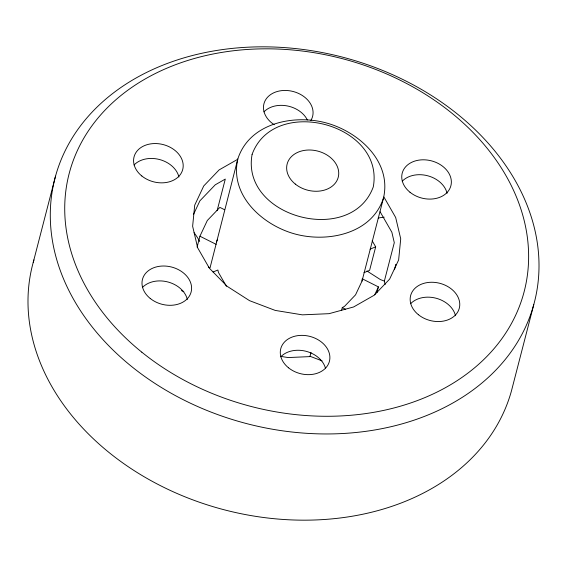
<?xml version="1.0" encoding="UTF-8"?>
<svg xmlns="http://www.w3.org/2000/svg" width="567" height="567" viewBox="0 0 567 567"><rect width="100%" height="100%" fill="white"/><g stroke="black" fill="none" stroke-linecap="round" stroke-linejoin="round"><path stroke-width="0.85" d="M208.493 267.071L210.038 267.844L237.835 158.909C249.402 123.053 293.43 114.137 325.997 122.862C358.422 131.537 391.981 161.375 383.49 198.032L362.001 281.119L355.552 294.84L344.58 306.3L342.284 307.612L341.639 310.128M237.835 158.909C229.344 195.565 262.904 225.411 295.329 234.086C327.896 242.804 371.917 233.895 383.49 198.032M362.001 281.119L362.235 278.773L378.423 286.895L376.906 292.77M395.539 267.156L395.794 264.591L394.469 269.715M33.233 262.379L55.531 176.16M197.103 247.127L199.924 236.212L207.309 220.499L219.876 207.38L224.497 209.698M217.118 210.662L225.29 179.08L215.262 184.799L199.896 200.838L193.496 214.454M311.021 352.405L309.936 356.608L288.071 357.564L281.253 356.445M372.179 240.769L375.673 246.858L369.592 270.374L363.993 272.663M385.149 284.492L384.355 281.09L394.292 242.683L391.861 232.236L380.103 211.76M533.767 304.621A247.602 189.399 14.5 0 1 131.487 366.41A247.602 189.399 14.5 0 1 218.692 50.144A247.602 189.399 14.5 0 1 533.767 304.621L511.469 390.84A247.602 189.399 14.5 0 1 220.372 508.762A247.602 189.399 14.5 0 1 33.942 259.892M216.346 241.989L217.423 239.706M374.737 294.755L378.423 286.895M237.481 159.433L219.11 169.909L203.744 185.948L194.715 205.169L192.631 226.247L197.642 247.765L209.4 268.241L227.105 286.285L249.551 300.666L275.208 310.411L302.331 314.848L329.066 313.671L353.595 306.974L374.241 295.201L389.607 279.155L398.636 259.941L400.72 238.856L395.674 217.494L383.916 197.011M213.079 271.99L217.884 270.027L218.437 272.415L226.417 286.314M370.074 249.154L375.673 246.858M384.355 281.09L380.365 279.574L366.941 270.969M181.426 290.616L183.821 291.523M309.887 356.239L322.056 360.853M199.924 236.212L216.119 244.334M342.284 307.612L345.374 309.157M194.07 232.718A72.583 55.523 14.5 0 1 199.697 241.485M378.196 218.026A72.583 55.523 14.5 0 1 384.22 217.189M410.643 303.678A25.139 19.228 14.5 0 1 436.221 298.263A25.139 19.228 14.5 0 1 455.492 315.727M402.23 181.22A25.139 19.228 14.5 0 1 427.809 175.805A25.139 19.228 14.5 0 1 447.087 193.269M280.764 356.785A25.139 19.228 14.5 0 1 305.811 351.228A25.139 19.228 14.5 0 1 325.394 367.976M274.251 124.726A25.139 19.228 14.5 0 1 267.014 97.85A25.139 19.228 14.5 0 1 299.808 94.044A25.139 19.228 14.5 0 1 310.858 120.48M263.938 111.869A25.139 19.228 14.5 0 1 287.008 105.88A25.139 19.228 14.5 0 1 307.349 119.935M142.48 287.434A25.139 19.228 14.5 0 1 168.059 282.012A25.139 19.228 14.5 0 1 187.337 299.482M134.067 164.976A25.139 19.228 14.5 0 1 159.646 159.554A25.139 19.228 14.5 0 1 178.924 177.024M252.102 154.359C240.521 217.381 351.37 246.638 373.277 186.912C384.858 123.89 274.01 94.632 252.102 154.359M418.396 314.699A25.139 19.228 14.5 0 0 459.242 308.427A25.139 19.228 14.5 0 0 427.249 282.593A25.139 19.228 14.5 0 0 418.396 314.699M409.984 192.241A25.139 19.228 14.5 0 0 450.829 185.969A25.139 19.228 14.5 0 0 418.836 160.135A25.139 19.228 14.5 0 0 409.984 192.241M288.525 367.806A25.139 19.228 14.5 0 0 329.363 361.533A25.139 19.228 14.5 0 0 297.377 335.699A25.139 19.228 14.5 0 0 288.525 367.806M150.234 298.455A25.139 19.228 14.5 0 0 191.079 292.182A25.139 19.228 14.5 0 0 159.086 266.348A25.139 19.228 14.5 0 0 150.234 298.455M141.821 175.997A25.139 19.228 14.5 0 0 182.666 169.724A25.139 19.228 14.5 0 0 150.68 143.883A25.139 19.228 14.5 0 0 141.821 175.997M141.8 352.171A235.036 179.782 14.5 0 0 523.653 293.522A235.036 179.782 14.5 0 0 224.575 51.966A235.036 179.782 14.5 0 0 141.8 352.171M295.294 184.069A26.394 20.192 14.5 0 0 338.18 177.478A26.394 20.192 14.5 0 0 304.592 150.354A26.394 20.192 14.5 0 0 295.294 184.069"/></g></svg>
